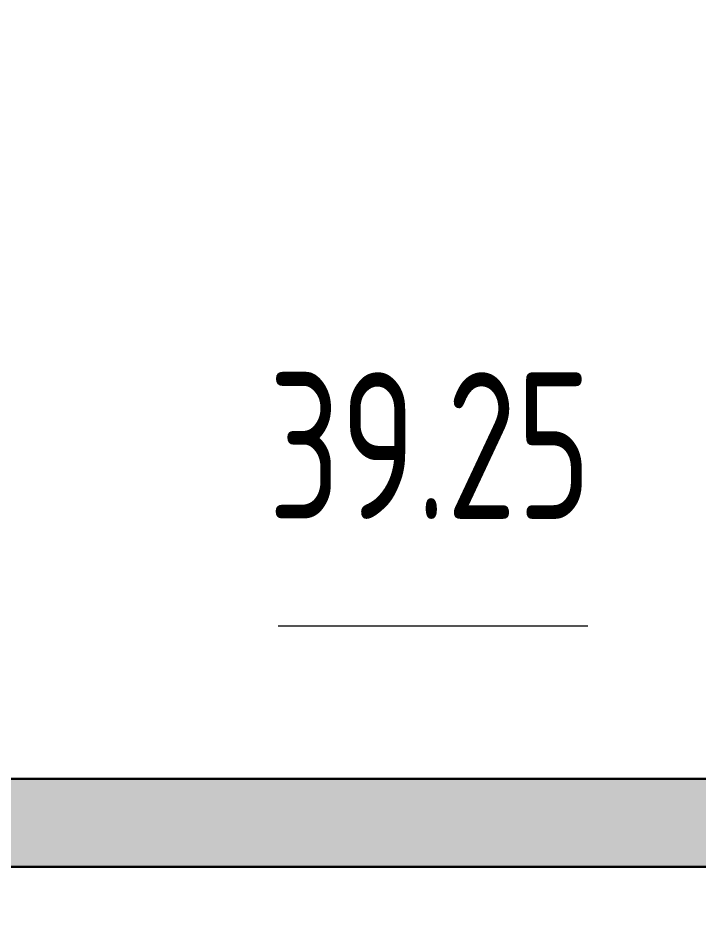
# Model space of a CAD drawing. Header units: millimetres. Extents: x -8689834 to 9419935, y -370377 to 166066.
# Drawn here: x -217803 to -216875, y 109366 to 110608 of the extents above; entities that cross this region are included whole.
import ezdxf
from ezdxf import colors
from ezdxf.entities.mleader import LeaderData, LeaderLine
from ezdxf.enums import TextEntityAlignment as Align
from ezdxf.math import Vec2, Vec3

# ---------------------------------------------------------------- set-up
doc = ezdxf.new("R2010")
doc.units = ezdxf.units.MM
doc.header["$MEASUREMENT"] = 0
doc.layers.get('0').update_dxf_attribs({"color": 250, "lineweight": 9})
for name, color, linetype, lineweight in [('АР_Маркер экспликации', 239, 'Continuous', 13), ('АР_Номер помещения', 1, 'Continuous', 25), ('АР_Отметки', 250, 'Continuous', 15), ('АР_Перегородки газоблок', 165, 'Continuous', 30), ('АР_Перегородки газоблок_Штрих', 165, 'Continuous', 5), ('АР_Помещения_площадь', 19, 'Continuous', 9)]:
    doc.layers.add(name, color=color, linetype=linetype, lineweight=lineweight)
doc.styles.add('ISOCPEUR', font='isocpeur.ttf', dxfattribs={"width": 0.7})
doc.styles.get("Standard").update_dxf_attribs({"font": 'isocpeur.ttf', "width": 0.7})

# ---------------------------------------------------------------- blocks, each defined once
blk = doc.blocks.new('*U47')
at = {"layer": 'АР_Помещения_площадь', "color": 7}
blk.add_line((221.5, -5728.3), (-200.8, -5728.3), dxfattribs=at)
at = {"color": 7, "style": 'ISOCPEUR', "width": 0.7, "flags": 1}
blk.add_attdef('КАТЕГОРИЯ', (-499.2, -2092.2), '', height=250, dxfattribs=at)
at = {"layer": 'АР_Номер помещения', "color": 7, "style": 'ISOCPEUR', "width": 0.7}
blk.add_attdef('НОМЕР_ПОМЕЩЕНИЯ', text='', height=300, dxfattribs=at).set_placement((2659.2, -2365.9), align=Align.MIDDLE_CENTER)
at = {"layer": 'АР_Помещения_площадь', "color": 7, "lineweight": 30, "width": 0.7, "flags": 104}
blk.add_attdef('ИМЯ_ПОМЕЩЕНИЯ', text='', height=100, dxfattribs=at).set_placement((157.6, 1217.1), align=Align.MIDDLE_CENTER)
at = {"layer": 'АР_Помещения_площадь', "color": 7, "style": 'ISOCPEUR', "width": 0.7}
blk.add_attdef('ПЛОЩАДЬ_ПОМЕЩЕНИЯ', text='', height=200, dxfattribs=at).set_placement((226.4, -5481.8), align=Align.MIDDLE_RIGHT)
blk = doc.blocks.new('_DotSmall')
at = {"color": 0, "linetype": 'ByBlock', "const_width": 0.5}
blk.add_lwpolyline([(-0.0625, 0, 1), (0.0625, 0, 1)], format="xyb", close=True, dxfattribs=at)

msp = doc.modelspace()

# ---------------------------------------------------------------- hatches: boundary and pattern name
at = {"layer": 'АР_Перегородки газоблок_Штрих', "ltscale": 100}
h = msp.add_hatch(dxfattribs=at)
h.set_pattern_fill('AR-CONC', scale=30)
h.set_pattern_definition([(50, (0, 0), (215.17805, -18.82564), [22.5, -247.5]), (355, (0, 0), (-41.6254, 225.65764), [18, -198]), (100.45144, (17.93, -1.57), (173.55265, 206.832), [19.12206, -210.34263]), (46.1842, (0, 60), (320.1724, -49.65578), [33.75, -371.25]), (96.63564, (26.68, 55.86), (280.3986, 292.2356), [28.6831, -315.51413]), (351.18416, (0, 60), (280.3986, 292.2356), [27, -297]), (21, (30, 45), (179.07212, -120.78567), [22.5, -247.5]), (326, (30, 45), (72.9946, 217.54501), [18, -198]), (71.45144, (44.92, 34.93), (252.06671, 96.75935), [19.12206, -210.34263]), (37.5, (0, 0), (3.647957, 99.868156), [0, -195.6, 0, -201, 0, -198.75]), (7.5, (0, 0), (78.92086, 118.323514), [0, -114.6, 0, -191.1, 0, -75.75]), (327.5, (-66.9, 0), (160.14673, -6.766462), [0, -75, 0, -234, 0, -310.5]), (317.5, (-96.9, 0), (174.95585, 30.031495), [0, -97.5, 0, -155.4, 0, -220.5])])
h.paths.add_polyline_path([(-212033.9, 110768.7), (-212153.9, 110768.7), (-212153.9, 109570.6), (-217983.9, 109570.6), (-217983.9, 109450.6), (-212153.9, 109450.6), (-212153.9, 108166), (-212033.9, 108166)])

# ---------------------------------------------------------------- linework, layer by layer
at = {"layer": 'АР_Перегородки газоблок', "color": 7, "ltscale": 100}
for points in [[(-217983.9, 109570.6), (-212153.9, 109570.6)], [(-217983.9, 109450.6), (-212153.9, 109450.6)]]:
    msp.add_lwpolyline(points, dxfattribs=at)

# ---------------------------------------------------------------- block references
at = {"layer": 'АР_Маркер экспликации', "color": 7}
ref = msp.add_blockref('*U47', (-217247.7, 115506.8), dxfattribs=at)
ref.add_attrib('ПЛОЩАДЬ_ПОМЕЩЕНИЯ', '39.25', dxfattribs={"layer": 'АР_Помещения_площадь', "color": 7, "height": 200, "style": 'ISOCPEUR', "width": 0.7}).set_placement((-217021.3, 110025), align=Align.MIDDLE_RIGHT)

# ---------------------------------------------------------------- leaders
at = {"layer": 'АР_Отметки', "color": 7}
ml = msp.add_multileader_mtext('Standard', dxfattribs=at)
ml.set_content('{\\W0.8;-2,730}', color=7, style='ISOCPEUR')
ml.set_leader_properties(color=256, linetype='Continuous', lineweight=-1)
ml.set_arrow_properties(name='DOTSMALL')
ml.build(insert=Vec2(0, 0))
ml.multileader.update_dxf_attribs({"has_text_frame": 1, "text_left_attachment_type": 4, "text_right_attachment_type": 4, "dogleg_length": 100, "arrow_head_size": 180})
ctx = ml.context
ctx.base_point, ctx.char_height, ctx.arrow_head_size, ctx.landing_gap_size, ctx.plane_origin = Vec3(-314791.3, 121809, 0), 250, 180, 50, Vec3(-319449.8, 117956.7, 0)
ctx.left_attachment, ctx.right_attachment = 4, 4
notes = []
notes.append((ctx, [(0, (0, 0, 0), (0, 0), (1, 0), 1, [])]))
ctx.mtext.insert, ctx.mtext.width, ctx.mtext.defined_height, ctx.mtext.line_spacing_style, ctx.mtext.flow_direction = Vec3(-314741.3, 122142.4, 0), 769.989, 343.9, 2, 5
ml = msp.add_multileader_mtext('Standard', dxfattribs=at)
ml.set_content('{\\W0.8;-2,430}', color=7, style='ISOCPEUR')
ml.set_leader_properties(color=256, linetype='Continuous', lineweight=-1)
ml.set_arrow_properties(name='DOTSMALL')
ml.build(insert=Vec2(0, 0))
ml.multileader.update_dxf_attribs({"has_text_frame": 1, "text_left_attachment_type": 4, "text_right_attachment_type": 4, "dogleg_length": 100, "arrow_head_size": 180})
ctx = ml.context
ctx.base_point, ctx.char_height, ctx.arrow_head_size, ctx.landing_gap_size, ctx.plane_origin = Vec3(-301002.2, 120038.6), 250, 180, 50, Vec3(-299949.6, 118383.4)
ctx.left_attachment, ctx.right_attachment = 4, 4
notes.append((ctx, [(0, (0, 0, 0), (0, 0), (1, 0), 1, [])]))
ctx.mtext.insert, ctx.mtext.width, ctx.mtext.line_spacing_style, ctx.mtext.flow_direction = Vec3(-300952.2, 120371.9), 852.697, 2, 5
ml = msp.add_multileader_mtext('Standard', dxfattribs=at)
ml.set_content('{\\W0.8;-2,430}', color=7, style='ISOCPEUR')
ml.set_leader_properties(color=256, linetype='Continuous', lineweight=-1)
ml.set_arrow_properties(name='DOTSMALL')
ml.build(insert=Vec2(0, 0))
ml.multileader.update_dxf_attribs({"has_text_frame": 1, "text_left_attachment_type": 4, "text_right_attachment_type": 4, "dogleg_length": 100, "arrow_head_size": 180})
ctx = ml.context
ctx.base_point, ctx.char_height, ctx.arrow_head_size, ctx.landing_gap_size, ctx.plane_origin = Vec3(-336711.9, 117132.7), 250, 180, 50, Vec3(-335659.2, 115477.5)
ctx.left_attachment, ctx.right_attachment = 4, 4
notes.append((ctx, [(0, (0, 0, 0), (0, 0), (1, 0), 1, [])]))
ctx.mtext.insert, ctx.mtext.width, ctx.mtext.line_spacing_style, ctx.mtext.flow_direction = Vec3(-336661.9, 117466), 852.697, 2, 5
ml = msp.add_multileader_mtext('Standard', dxfattribs=at)
ml.set_content('{\\W0.8;-2,480}', color=7, style='ISOCPEUR')
ml.set_leader_properties(color=256, linetype='Continuous', lineweight=-1)
ml.set_arrow_properties(name='DOTSMALL')
ml.build(insert=Vec2(0, 0))
ml.multileader.update_dxf_attribs({"has_text_frame": 1, "text_left_attachment_type": 4, "text_right_attachment_type": 4, "dogleg_length": 100, "arrow_head_size": 180})
ctx = ml.context
ctx.base_point, ctx.char_height, ctx.arrow_head_size, ctx.landing_gap_size, ctx.plane_origin = Vec3(-302447.5, 114255.1), 250, 180, 50, Vec3(-301394.8, 112599.9)
ctx.left_attachment, ctx.right_attachment = 4, 4
notes.append((ctx, [(0, (0, 0, 0), (0, 0), (1, 0), 1, [])]))
ctx.mtext.insert, ctx.mtext.width, ctx.mtext.line_spacing_style, ctx.mtext.flow_direction = Vec3(-302397.5, 114588.4), 852.697, 2, 5
for ctx, leaders in notes:
    for number, flags, end, landing, length, lines in leaders:
        leader = LeaderData()
        leader.index, (leader.has_last_leader_line, leader.has_dogleg_vector, leader.attachment_direction) = number, flags
        leader.last_leader_point, leader.dogleg_vector, leader.dogleg_length = Vec3(end), Vec3(landing), length
        for number, points, colour, breaks in lines:
            line = LeaderLine()
            line.index, line.vertices, line.color, line.breaks = number, Vec3.list(points), colors.encode_raw_color(colour), breaks
            leader.lines.append(line)
        ctx.leaders.append(leader)

doc.saveas('drawing.dxf')
